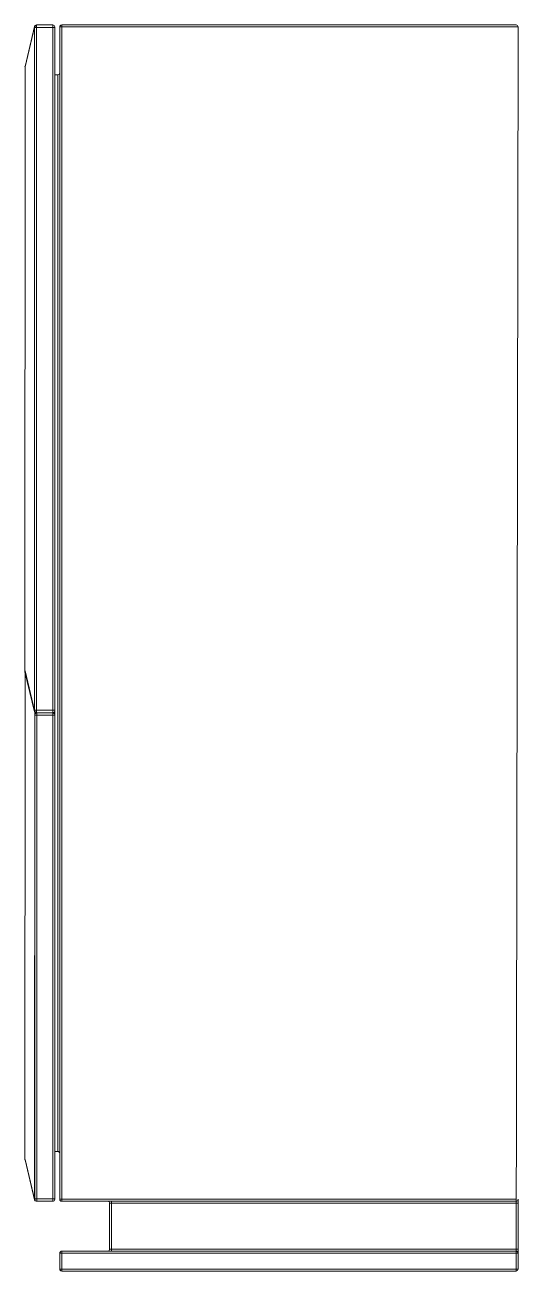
# Paper-space layout '_Droite' of a CAD drawing. Header units: millimetres. Extents: x -263 to 233, y -659 to 591.
import ezdxf

# ---------------------------------------------------------------- set-up
doc = ezdxf.new("R2010")
doc.units = ezdxf.units.MM

psp = doc.layouts.new('_Droite')

# ---------------------------------------------------------------- linework, layer by layer
at = {"color": 7, "linetype": 'Continuous', "lineweight": 15}
for p, q in [((-262.4, 549.7), (-252.9, 589.8)), ((-252.9, 589.2), (-262.4, 549.3)), ((-252.9, 588.8), (-232.5, 588.8)), ((-252.9, -96.2), (-252.9, 588.8)), ((-250.9, 591.3), (-251, 590.6)), ((-250.9, 591.3), (-234.5, 591.3)), ((-250.9, 588.8), (-250.9, -96.2)), ((-234.5, -588.7), (-234.5, 591.3)), ((-232.5, -586.7), (-232.5, 589.3)), ((-227.5, 589.3), (232.5, 589.3)), ((-227.5, -586.7), (-227.5, 589.3)), ((-225.5, 591.3), (230.5, 591.3)), ((-225.5, -588.7), (-225.5, 591.3)), ((230.5, -658.7), (232.5, 589.3)), ((-262.5, -57.6), (-262.4, 549.3)), ((-232.5, 541.3), (-229.5, 541.3)), ((-229.5, -538.7), (-229.5, 541.3)), ((-262.5, -57.6), (-252.9, -97.6)), ((-262.5, -546.6), (-262.4, -57.6)), ((-262.4, -56.6), (-252.9, -96.5)), ((-262.4, -57.1), (-252.9, -97.1)), ((-252.9, -96.2), (-232.5, -96.2)), ((-252.9, -586.2), (-252.7, -97.6)), ((-251, -98), (-250.9, -98.7)), ((-250.9, -98.7), (-234.5, -98.7)), ((-250.5, -588.7), (-250.5, -98.7)), ((-252.5, -586.7), (-252.5, -100.7)), ((-252.5, -101.2), (-232.5, -101.2)), ((-262.4, -546.6), (-252.9, -586.5)), ((-262.4, -547.1), (-252.9, -587.1)), ((-232.5, -538.7), (-229.5, -538.7)), ((-252.9, -586.2), (-232.5, -586.2)), ((-227.5, -586.7), (230.5, -586.7)), ((232.5, -656.7), (232.5, -586.7)), ((-250.9, -588.7), (-234.5, -588.7)), ((230.5, -588.7), (-225.5, -588.7)), ((-177.5, -590.7), (232.5, -590.7)), ((-177.5, -636.7), (-177.5, -590.7)), ((-175.5, -638.7), (-175.5, -588.7)), ((-177.5, -636.7), (232.5, -636.7)), ((-227.5, -640.7), (232.5, -640.7)), ((-227.5, -656.7), (-227.5, -640.7)), ((-225.5, -658.7), (-225.5, -638.7)), ((-225.5, -638.7), (230.5, -638.7)), ((-227.5, -656.7), (232.5, -656.7)), ((230.5, -658.7), (-225.5, -658.7))]:
    psp.add_line(p, q, dxfattribs=at)
at = {"color": 8, "linetype": 'Continuous', "lineweight": 15}
for p, q in [((-250.9, -98.7), (-250.9, -98.7)), ((-250.9, -588.6), (-250.9, -588.7))]:
    psp.add_line(p, q, dxfattribs=at)
at = {"color": 7, "linetype": 'Continuous', "lineweight": 15, "flags": 128}
psp.add_lwpolyline([(-262.4, -57.1), (-262.5, -57), (-262.5, -57.2), (-262.4, -57.6)], dxfattribs=at)
at = {"color": 7, "linetype": 'Continuous', "lineweight": 15}
for centre, radius, start, end in [((-250.9, 589.3), 2, 90, 166.5523), ((-250.9, 588.4), 2.19, 92.6473, 159.3901), ((-251.4, 589), 1.66, 75.4446, 156.5733), ((-251.9, 589.4), 1.02, 166.842, 193.158), ((-254.5, 588.8), 1.6, 359.2691, 12.0437), ((-290.1, 588.9), 39.2, 359.8425, 2.4272), ((-234.5, 589.3), 2, 0, 90), ((-225.5, 589.3), 2, 90, 180), ((230.5, 589.3), 2, 0, 90), ((-261.5, 549.5), 1.02, 166.842, 193.158), ((-260.5, 549.3), 2, 166.5523, 180), ((-229.5, 543.3), 2, 270, 360), ((-261.5, -56.9), 1.02, 166.842, 193.158), ((-260.5, -56.6), 2, 180, 193.4477), ((-261.9, -98.3), 9.08, 4.5924, 13.5222), ((-254.5, -96.2), 1.6, 347.9563, 0.7309), ((-250.9, -95.8), 2.19, 200.6099, 267.3527), ((-251.9, -96.8), 1.02, 166.842, 193.158), ((-251.4, -96.3), 1.66, 203.4267, 284.5554), ((-250.9, -96.7), 2, 193.4477, 270), ((-250.5, -100.7), 2, 90, 180), ((-290.1, -96.3), 39.2, 357.5728, 0.1575), ((-234.5, -96.7), 2, 270, 0), ((-234.5, -100.7), 2, 0, 90), ((-261.5, -546.9), 1.02, 166.842, 193.158), ((-260.5, -546.6), 2, 180, 193.4477), ((-229.5, -540.7), 2, 0, 90), ((-254.5, -586.2), 1.6, 347.9563, 0.7309), ((-251.9, -586.8), 1.02, 166.842, 193.158), ((-250.9, -586.7), 2, 193.4477, 270), ((-250.5, -586.7), 2, 180, 270), ((-234.5, -586.7), 2, 270, 0), ((-225.5, -586.7), 2, 180, 270), ((230.5, -586.7), 2, 270, 360), ((-179.5, -590.7), 2, 360, 90), ((-179.5, -636.7), 2, 270, 0), ((-225.5, -640.7), 2, 90, 180), ((230.5, -640.7), 2, 0, 90), ((-225.5, -656.7), 2, 180, 270), ((230.5, -656.7), 2, 270, 0)]:
    psp.add_arc(centre, radius, start, end, dxfattribs=at)
at = {"color": 8, "linetype": 'Continuous', "lineweight": 15}
for centre, radius, start, end in [((-251.4, -586.1), 1.58, 195.1079, 230.1162), ((-251.7, -586.7), 1.23, 196.4743, 249.3784)]:
    psp.add_arc(centre, radius, start, end, dxfattribs=at)

doc.saveas('drawing.dxf')
